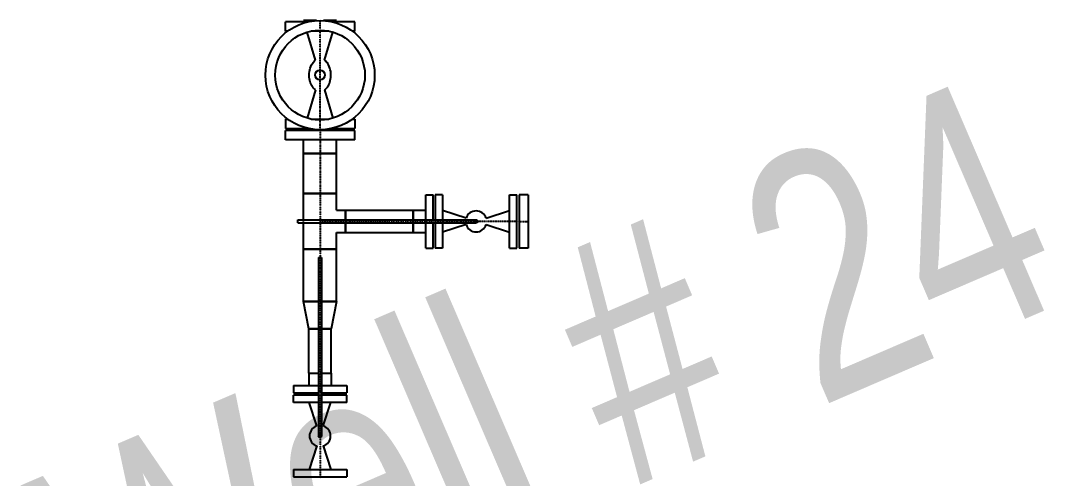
# Model space of a CAD drawing. Header units: millimetres. Extents: x -10011772 to -8149599, y 2847708 to 3434448.
# Drawn here: x -9626405 to -9615906, y 3108633 to 3113330 of the extents above; entities that cross this region are included whole.
import ezdxf
from ezdxf.enums import TextEntityAlignment as Align

# ---------------------------------------------------------------- set-up
doc = ezdxf.new("R2010")
doc.units = ezdxf.units.MM
doc.linetypes.add('DIVIDE2', pattern=[0.625, 0.25, -0.125, 0, -0.125, 0, -0.125])
doc.linetypes.add('HIDDEN2', pattern=[0.1875, 0.125, -0.0625])
doc.layers.add('总平面底图', color=9, linetype='Continuous')
doc.styles.add('Swiss721', font='swisscl.ttf')

# ---------------------------------------------------------------- blocks, each defined once
blk = doc.blocks.new('总平面底图 爆炸危险区 LOCATION I')
at = {"layer": '总平面底图', "linetype": 'Continuous'}
for p, q in [((162998.4116038289, 92933.87088780268), (162882.6091642641, 92933.87088780268)), ((162882.6091642641, 92886.2558878028), (162882.6091642641, 92933.87088780268)), ((163042.0886839218, 92940.22088780277), (162976.2716642646, 92940.22088780277)), ((162978.1838801736, 92933.87088780268), (162976.2716642646, 92940.22088780277)), ((163144.5466642641, 92940.22088780277), (163078.7296446068, 92940.22088780277)), ((163238.2091642646, 92933.87088780268), (163122.4067246998, 92933.87088780268)), ((163142.6344483551, 92933.87088780268), (163144.5466642641, 92940.22088780277)), ((163238.2091642646, 92886.2558878028), (163238.2091642646, 92933.87088780268)), ((162894.3397186249, 92886.2558878028), (162882.6091642641, 92886.2558878028)), ((163037.405821939, 92737.20934533549), (162994.0895878049, 92881.05193415738)), ((163060.4091642639, 92886.2558878028), (163014.8124453584, 92886.2558878028)), ((163106.0058831703, 92886.2558878028), (163060.4091642639, 92886.2558878028)), ((163083.4125065897, 92737.20934533549), (163126.7287407229, 92881.05193415738)), ((163238.2091642646, 92886.2558878028), (163226.4786099037, 92886.2558878028)), ((163037.405821939, 92584.43243027024), (162994.0895878049, 92440.58984144847)), ((163083.4125065897, 92584.43243027024), (163126.7287407229, 92440.58984144847)), ((162882.6091642641, 92435.38588780304), (162894.3397186249, 92435.38588780304)), ((162882.6091642641, 92435.38588780304), (162882.6091642641, 92387.77088780317)), ((163014.8124453584, 92435.38588780304), (163060.4091642639, 92435.38588780304)), ((163060.4091642639, 92435.38588780304), (163106.0058831703, 92435.38588780304)), ((163226.4786099037, 92435.38588780304), (163238.2091642646, 92435.38588780304)), ((163238.2091642646, 92435.38588780304), (163238.2091642646, 92387.77088780317)), ((162882.6091642641, 92387.77088780317), (162998.4116038289, 92387.77088780317)), ((163060.4091642639, 92376.97088780312), (162882.6091642641, 92376.97088780312)), ((162882.6091642641, 92329.345887803), (162882.6091642641, 92376.97088780312)), ((162978.1838801736, 92387.77088780317), (162976.2716642646, 92381.42088780308)), ((162976.2716642646, 92381.42088780308), (163042.0886839218, 92381.42088780308)), ((163238.2091642646, 92376.97088780312), (163060.4091642639, 92376.97088780312)), ((163078.7296446068, 92381.42088780308), (163144.5466642641, 92381.42088780308)), ((163122.4067246998, 92387.77088780317), (163238.2091642646, 92387.77088780317)), ((163142.6344483551, 92387.77088780317), (163144.5466642641, 92381.42088780308)), ((163238.2091642646, 92329.345887803), (163238.2091642646, 92376.97088780312)), ((163060.4091642639, 92329.345887803), (162882.6091642641, 92329.345887803)), ((162976.2716642646, 92259.62288780289), (162976.2716642646, 92329.345887803)), ((163238.2091642646, 92329.345887803), (163060.4091642639, 92329.345887803)), ((163144.5466642641, 92259.62288780289), (163144.5466642641, 92329.345887803)), ((163060.4091642639, 92259.62288780289), (162976.2716642646, 92259.62288780289)), ((162976.2716642646, 92259.62288780289), (163144.5466642641, 92259.62288780289)), ((162976.2716642646, 92053.56888780266), (162976.2716642646, 92259.62288780289)), ((163144.5466642641, 92259.62288780289), (163060.4091642639, 92259.62288780289)), ((163144.5466642641, 92053.56888780266), (163144.5466642641, 92259.62288780289)), ((162976.2716642646, 92053.56888780266), (163144.5466642641, 92053.56888780266)), ((163144.5466642641, 92053.55888780288), (162976.2716642646, 92053.55888780288)), ((162976.2716642646, 91918.3208878031), (162976.2716642646, 92053.55888780288)), ((163144.5466642641, 91967.970887803), (163144.5466642641, 92053.55888780288)), ((163601.9591642646, 91918.3208878031), (163601.9591642646, 92047.34588780277)), ((163601.9591642646, 92047.34588780277), (163640.0591642642, 92047.34588780277)), ((163640.0591642642, 91918.3208878031), (163640.0591642642, 92047.34588780277)), ((163650.8591642641, 92047.34588780277), (163650.8591642641, 91918.3208878031)), ((163688.9491642639, 92047.34588780277), (163650.8591642641, 92047.34588780277)), ((163688.9491642639, 92047.34588780277), (163688.9491642639, 91918.3208878031)), ((164031.8691642638, 91910.82088780287), (164031.8691642638, 92047.34588780277)), ((164031.8691642638, 92047.34588780277), (164069.9591642646, 92047.34588780277)), ((164069.9591642646, 91910.82088780287), (164069.9591642646, 92047.34588780277)), ((164080.7591642644, 92047.34588780277), (164080.7591642644, 91910.82088780287)), ((164126.7866642643, 92047.34588780277), (164080.7591642644, 92047.34588780277)), ((164126.7866642643, 92047.34588780277), (164126.7866642643, 91910.82088780287)), ((164126.7966642641, 92047.34588780277), (164126.7966642641, 91910.82088780287)), ((163144.5466642641, 91967.970887803), (163190.4471642645, 91967.970887803)), ((163190.4471642645, 91918.3208878031), (163190.4471642645, 91967.970887803)), ((163190.4571642643, 91967.970887803), (163190.4571642643, 91918.3208878031)), ((163190.4571642643, 91967.970887803), (163538.4591642646, 91967.970887803)), ((163538.4591642646, 91967.970887803), (163538.4591642646, 91918.3208878031)), ((163538.4591642646, 91918.3208878031), (163538.4591642646, 91967.970887803)), ((163538.4591642646, 91967.970887803), (163601.9591642646, 91967.970887803)), ((163809.0234226687, 91927.33773331565), (163688.9491642639, 91965.93303066003)), ((163911.79490586, 91927.33773331565), (164031.8691642638, 91965.93303066003)), ((162946.0091642644, 91910.82088780287), (162946.0091642644, 91918.3208878031)), ((162946.0091642644, 91918.3208878031), (163860.4091642639, 91918.3208878031)), ((162946.0091642644, 91903.32088780275), (162946.0091642644, 91910.82088780287)), ((162946.0091642644, 91903.32088780275), (163860.4091642639, 91903.32088780275)), ((162976.2716642646, 91768.07288780273), (162976.2716642646, 91903.32088780275)), ((163190.4471642645, 91853.67088780284), (163190.4471642645, 91903.32088780275)), ((163190.4571642643, 91903.32088780275), (163190.4571642643, 91853.67088780284)), ((163538.4591642646, 91903.32088780275), (163538.4591642646, 91853.67088780284)), ((163538.4591642646, 91853.67088780284), (163538.4591642646, 91903.32088780275)), ((163601.9591642646, 91774.29588780308), (163601.9591642646, 91903.32088780275)), ((163640.0591642642, 91774.29588780308), (163640.0591642642, 91903.32088780275)), ((163650.8591642641, 91903.32088780275), (163650.8591642641, 91774.29588780308)), ((163688.9491642639, 91903.32088780275), (163688.9491642639, 91774.29588780308)), ((163809.0234226687, 91894.30404229008), (163688.9491642639, 91855.70874494582)), ((163911.79490586, 91894.30404229008), (164031.8691642638, 91855.70874494582)), ((164031.8691642638, 91774.29588780308), (164031.8691642638, 91910.82088780287)), ((164069.9591642646, 91774.29588780308), (164069.9591642646, 91910.82088780287)), ((164080.7591642644, 91910.82088780287), (164080.7591642644, 91774.29588780308)), ((164126.7866642643, 91910.82088780287), (164126.7866642643, 91774.29588780308)), ((164126.7966642641, 91910.82088780287), (164126.7966642641, 91774.29588780308)), ((163144.5466642641, 91768.07288780273), (163144.5466642641, 91853.67088780284)), ((163144.5466642641, 91853.67088780284), (163190.4471642645, 91853.67088780284)), ((163190.4571642643, 91853.67088780284), (163538.4591642646, 91853.67088780284)), ((163538.4591642646, 91853.67088780284), (163601.9591642646, 91853.67088780284)), ((163144.5466642641, 91768.07288780273), (162976.2716642646, 91768.07288780273)), ((162976.2716642646, 91768.07288780273), (163144.5466642641, 91768.07288780273)), ((162976.2716642646, 91500.52088780294), (162976.2716642646, 91768.07288780273)), ((163144.5466642641, 91500.52088780294), (163144.5466642641, 91768.07288780273)), ((163601.9591642646, 91774.29588780308), (163640.0591642642, 91774.29588780308)), ((163688.9491642639, 91774.29588780308), (163650.8591642641, 91774.29588780308)), ((164031.8691642638, 91774.29588780308), (164069.9591642646, 91774.29588780308)), ((164126.7866642643, 91774.29588780308), (164080.7591642644, 91774.29588780308)), ((163052.9091642639, 91725.22088780266), (163060.4091642639, 91725.22088780266)), ((163052.9091642639, 91725.22088780266), (163052.9091642639, 90810.82088780298)), ((163060.4091642639, 91725.22088780266), (163067.9091642639, 91725.22088780266)), ((163067.9091642639, 91725.22088780266), (163067.9091642639, 90810.82088780298)), ((163052.9091642639, 91500.52088780294), (162976.2716642646, 91500.52088780294)), ((163003.2591642644, 91360.82088780275), (162976.2716642646, 91500.52088780294)), ((162976.2716642646, 91500.52088780294), (163052.9091642639, 91500.52088780294)), ((163144.5466642641, 91500.52088780294), (163067.9091642639, 91500.52088780294)), ((163067.9091642639, 91500.52088780294), (163144.5466642641, 91500.52088780294)), ((163144.5466642641, 91500.52088780294), (163117.5591642642, 91360.82088780275)), ((163052.9091642639, 91360.82088780275), (163003.2591642644, 91360.82088780275)), ((163003.2591642644, 91360.82088780275), (163052.9091642639, 91360.82088780275)), ((163003.2591642644, 91132.77088780305), (163003.2591642644, 91360.82088780275)), ((163117.5591642642, 91360.82088780275), (163067.9091642639, 91360.82088780275)), ((163067.9091642639, 91360.82088780275), (163117.5591642642, 91360.82088780275)), ((163117.5591642642, 91132.77088780305), (163117.5591642642, 91360.82088780275)), ((163003.2591642644, 91132.77088780305), (163052.9091642639, 91132.77088780305)), ((163003.2591642644, 91132.77088780305), (163052.9091642639, 91132.77088780305)), ((163003.2591642644, 91132.77088780305), (163003.2591642644, 91069.27088780282)), ((163067.9091642639, 91132.77088780305), (163117.5591642642, 91132.77088780305)), ((163067.9091642639, 91132.77088780305), (163117.5591642642, 91132.77088780305)), ((163117.5591642642, 91132.77088780305), (163117.5591642642, 91069.27088780282)), ((162923.8841642644, 91069.27088780282), (163052.9091642639, 91069.27088780282)), ((162923.8841642644, 91069.27088780282), (162923.8841642644, 91031.17088780308)), ((162923.8841642644, 91031.17088780308), (163052.9091642639, 91031.17088780308)), ((163067.9091642639, 91069.27088780282), (163196.9341642642, 91069.27088780282)), ((163067.9091642639, 91031.17088780308), (163196.9341642642, 91031.17088780308)), ((163196.9341642642, 91069.27088780282), (163196.9341642642, 91031.17088780308)), ((163052.9091642639, 91020.37088780303), (162923.8841642644, 91020.37088780303)), ((162923.8841642644, 90982.28088780306), (162923.8841642644, 91020.37088780303)), ((163052.9091642639, 90982.28088780306), (162923.8841642644, 90982.28088780306)), ((163043.8923187517, 90862.2066293984), (163005.2970214067, 90982.28088780306)), ((163196.9341642642, 91020.37088780303), (163067.9091642639, 91020.37088780303)), ((163196.9341642642, 90982.28088780306), (163067.9091642639, 90982.28088780306)), ((163076.926009777, 90862.2066293984), (163115.521307121, 90982.28088780306)), ((163196.9341642642, 90982.28088780306), (163196.9341642642, 91020.37088780303)), ((163043.8923187517, 90759.43514620757), (163005.2970214067, 90639.36088780302)), ((163076.926009777, 90759.43514620757), (163115.521307121, 90639.36088780302)), ((162923.8841642644, 90639.36088780302), (163060.4091642639, 90639.36088780302)), ((162923.8841642644, 90639.36088780302), (162923.8841642644, 90601.27088780294)), ((163060.4091642639, 90639.36088780302), (163196.9341642642, 90639.36088780302)), ((163196.9341642642, 90639.36088780302), (163196.9341642642, 90601.27088780294)), ((162923.8841642644, 90601.27088780294), (163060.4091642639, 90601.27088780294)), ((163060.4091642639, 90601.27088780294), (163196.9341642642, 90601.27088780294))]:
    blk.add_line(p, q, dxfattribs=at)
at = {"layer": '总平面底图', "linetype": 'DIVIDE2'}
for p, q in [((163060.4091642639, 92381.42088780308), (163060.4091642639, 92940.22088780277)), ((163060.4091642639, 92376.97088780312), (163060.4091642639, 92259.62288780289)), ((163060.4091642639, 92259.62288780289), (163060.4091642639, 92053.56888780266)), ((163060.4091642639, 92053.56888780266), (163060.4091642639, 92053.55888780288)), ((163060.4091642639, 92053.55888780288), (163060.4091642639, 91918.3208878031)), ((163060.4091642639, 91918.3208878031), (163060.4091642639, 91903.32088780275)), ((163190.4471642645, 91910.82088780287), (163060.4091642639, 91910.82088780287)), ((163060.4091642639, 91903.32088780275), (163060.4091642639, 91768.07288780273)), ((163190.4571642643, 91910.82088780287), (163190.4471642645, 91910.82088780287)), ((163538.4591642646, 91910.82088780287), (163190.4571642643, 91910.82088780287)), ((163538.4591642646, 91910.82088780287), (163640.0591642642, 91910.82088780287)), ((164076.3091642642, 91910.82088780287), (163644.5091642644, 91910.82088780287)), ((164080.7591642644, 91910.82088780287), (164126.7866642643, 91910.82088780287)), ((164126.7866642643, 91910.82088780287), (164126.7966642641, 91910.82088780287)), ((163060.4091642639, 91768.08288780286), (163060.4091642639, 91768.0928878031)), ((163060.4091642639, 91768.07288780273), (163060.4091642639, 91768.08288780286)), ((163060.4091642639, 91768.07288780273), (163060.4091642639, 91725.22088780266)), ((163060.4091642639, 91725.22088780266), (163060.4091642639, 91500.52088780294)), ((163060.4091642639, 91500.52088780294), (163060.4091642639, 91360.82088780275)), ((163060.4091642639, 91360.82088780275), (163060.4091642639, 91132.77088780305)), ((163060.4091642639, 91031.17088780308), (163060.4091642639, 91132.77088780305)), ((163060.4091642639, 91026.72088780266), (163060.4091642639, 90594.92088780284))]:
    blk.add_line(p, q, dxfattribs=at)
at = {"layer": '总平面底图', "linetype": 'HIDDEN2'}
for p, q in [((162976.2716642646, 91903.32088780275), (162976.2716642646, 91918.3208878031)), ((163190.4471642645, 91903.32088780275), (163190.4471642645, 91918.3208878031)), ((163190.4571642643, 91918.3208878031), (163190.4571642643, 91903.32088780275)), ((163538.4591642646, 91918.3208878031), (163538.4591642646, 91903.32088780275)), ((163538.4591642646, 91910.82088780287), (163538.4591642646, 91918.3208878031)), ((163538.4591642646, 91903.32088780275), (163538.4591642646, 91910.82088780287)), ((163601.9591642646, 91910.82088780287), (163601.9591642646, 91918.3208878031)), ((163601.9591642646, 91903.32088780275), (163601.9591642646, 91910.82088780287)), ((163640.0591642642, 91910.82088780287), (163640.0591642642, 91918.3208878031)), ((163640.0591642642, 91903.32088780275), (163640.0591642642, 91910.82088780287)), ((163060.4091642639, 91500.52088780294), (163052.9091642639, 91500.52088780294)), ((163052.9091642639, 91500.52088780294), (163067.9091642639, 91500.52088780294)), ((163067.9091642639, 91500.52088780294), (163060.4091642639, 91500.52088780294)), ((163060.4091642639, 91360.82088780275), (163052.9091642639, 91360.82088780275)), ((163052.9091642639, 91360.82088780275), (163067.9091642639, 91360.82088780275)), ((163067.9091642639, 91360.82088780275), (163060.4091642639, 91360.82088780275)), ((163052.9091642639, 91132.77088780305), (163067.9091642639, 91132.77088780305)), ((163052.9091642639, 91132.77088780305), (163060.4091642639, 91132.77088780305)), ((163060.4091642639, 91132.77088780305), (163067.9091642639, 91132.77088780305)), ((163052.9091642639, 91069.27088780282), (163060.4091642639, 91069.27088780282)), ((163052.9091642639, 91031.17088780308), (163060.4091642639, 91031.17088780308)), ((163060.4091642639, 91069.27088780282), (163067.9091642639, 91069.27088780282)), ((163060.4091642639, 91031.17088780308), (163067.9091642639, 91031.17088780308))]:
    blk.add_line(p, q, dxfattribs=at)
at = {"layer": '总平面底图', "linetype": 'Continuous'}
for centre, radius in [((163060.4091642639, 92660.82088780287), 280.0000000000011), ((163060.4091642639, 92660.82088780287), 230.000000000004), ((163060.4091642639, 92660.82088780287), 25.00000000000568), ((163860.4091642639, 91910.82088780287), 7.500000000000284), ((163060.4091642639, 90810.82088780298), 7.500000000000284)]:
    blk.add_circle(centre, radius, dxfattribs=at)
for centre, start, end in [((163860.4091642639, 91910.82088780287), 17.81888891022794, 162.1811110897721), ((163860.4091642639, 91910.82088780287), 197.818888910228, 342.1811110897721), ((163060.4091642639, 90810.82088780298), 107.8188889369467, 252.1811110630533), ((163060.4091642639, 90810.82088780298), 287.8188889369467, 72.18111106305332)]:
    blk.add_arc(centre, 53.97500000000244, start, end, dxfattribs=at)
for points in [[(163007.6555385403, 92688.4644420098), (163010.4260110538, 92700.36027331802), (163015.0126138236, 92711.29531534878), (163020.9627035065, 92720.19040903077)], [(163020.9627035065, 92720.19040903077), (163025.5304246563, 92727.01892922178), (163030.8928861422, 92732.6480500974), (163036.7343747225, 92736.74635892676)], [(163036.7343747225, 92736.74635892676), (163036.9575068802, 92736.90290540946), (163037.1813291432, 92737.05723871093), (163037.405821939, 92737.20934533549)], [(163084.0839538062, 92736.74635892676), (163083.8608216485, 92736.90290540946), (163083.6369993854, 92737.05723871093), (163083.4125065897, 92737.20934533549)], [(163099.8556250222, 92720.19040903077), (163095.2879038723, 92727.01892922178), (163089.9254423855, 92732.6480500974), (163084.0839538062, 92736.74635892676)], [(163113.1627899883, 92688.4644420098), (163110.3923174748, 92700.36027331802), (163105.805714705, 92711.29531534878), (163099.8556250222, 92720.19040903077)], [(163005.0666296547, 92649.22342723457), (163003.842723974, 92662.36437258893), (163004.7382530859, 92675.93822654546), (163007.6555385403, 92688.4644420098)], [(163115.7516988739, 92649.22342723457), (163116.9756045546, 92662.36437258893), (163116.0800754428, 92675.93822654546), (163113.1627899883, 92688.4644420098)], [(163012.6748110205, 92617.24321782193), (163008.7245222041, 92626.97916938132), (163006.1179322777, 92637.93570257677), (163005.0666296547, 92649.22342723457)], [(163024.4081502445, 92596.7145064784), (163019.7922418332, 92602.54698532121), (163015.8125724932, 92609.50983550085), (163012.6748110205, 92617.24321782193)], [(163096.4101782842, 92596.7145064784), (163101.0260866955, 92602.54698532121), (163105.0057560354, 92609.50983550085), (163108.1435175082, 92617.24321782193)], [(163108.1435175082, 92617.24321782193), (163112.0938063245, 92626.97916938132), (163114.7003962509, 92637.93570257677), (163115.7516988739, 92649.22342723457)], [(163037.405821939, 92584.43243027024), (163032.7241763724, 92587.6037682083), (163028.3368643364, 92591.75033913017), (163024.4081502445, 92596.7145064784)], [(163083.4125065897, 92584.43243027024), (163088.0941521563, 92587.6037682083), (163092.4814641923, 92591.75033913017), (163096.4101782842, 92596.7145064784)]]:
    blk.add_open_spline(points, degree=3, dxfattribs=at)
at = {"layer": '总平面底图', "style": 'Swiss721'}
blk.add_text('Well # 24', height=1250, rotation=23.27227119458307, dxfattribs=at).set_placement((161766.7696733475, 89980.5854549408), align=Align.MIDDLE_LEFT)

msp = doc.modelspace()

# ---------------------------------------------------------------- block references
at = {"layer": '总平面底图', "xscale": 2, "yscale": 2, "zscale": 2}
msp.add_blockref('总平面底图 爆炸危险区 LOCATION I', (-9949454.282319851, 2927447.878181145), dxfattribs=at)

doc.saveas('drawing.dxf')
